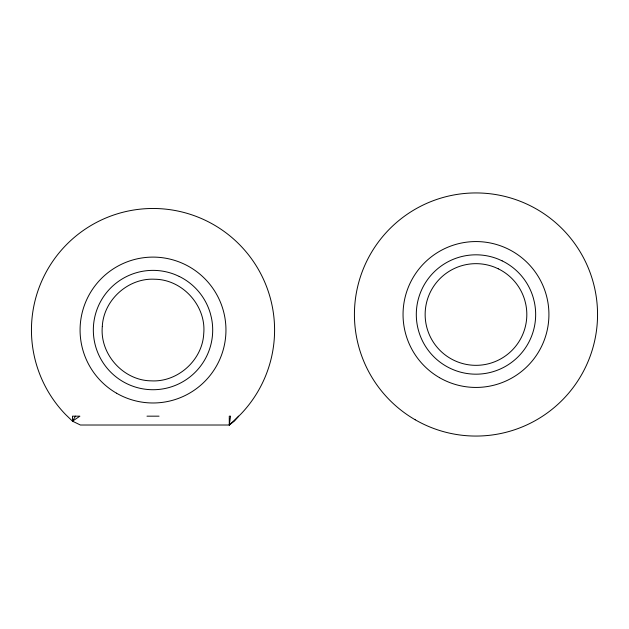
<?xml version="1.0" encoding="UTF-8"?>
<svg xmlns="http://www.w3.org/2000/svg" width="629" height="629" viewBox="0 0 629 629"><rect width="100%" height="100%" fill="white"/><g stroke="black" fill="none" stroke-linecap="round" stroke-linejoin="round"><path stroke-width="0.94" d="M229.278 425.015L230.568 416.17L229.278 416.17L229.278 425.015L80.394 425.015L72.492 421.178L65.565 414.495A121.57 121.57 0 0 1 67.555 243.588A121.57 121.57 0 0 1 238.477 243.588A121.57 121.57 0 0 1 240.467 414.495L229.278 425.015L234.31 421.178L238.721 416.17M72.492 421.178L79.907 416.17L72.492 416.17L72.492 421.178L75.464 416.17M146.982 416.17L159.051 416.17M102.307 326.498C99.649 354.198 123.418 380.6 151.243 380.852C177.724 382.393 202.491 360.087 203.733 333.59C206.383 305.891 182.614 279.496 154.789 279.237C128.308 277.704 103.541 300.002 102.307 326.498M502.146 260.862L498.341 259.164A59.676 59.676 0 0 0 417.334 303.453A59.676 59.676 0 0 0 476.68 374.176A59.676 59.676 0 0 0 534.359 302.093L533.353 298.052A59.676 59.676 0 0 0 502.146 260.862M498.27 268.811L495.031 267.364A50.839 50.839 0 0 0 426.022 305.089A50.839 50.839 0 0 0 476.578 365.331A50.839 50.839 0 0 0 525.71 303.933L524.853 300.489A50.839 50.839 0 0 0 498.27 268.811M179.179 276.406L175.373 274.716A59.676 59.676 0 0 0 94.366 318.997A59.676 59.676 0 0 0 153.712 389.721A59.676 59.676 0 0 0 211.391 317.637L210.385 313.596A59.676 59.676 0 0 0 179.179 276.406M415.203 419.779A121.57 121.57 0 0 0 597.55 314.5A121.57 121.57 0 0 0 415.203 209.221A121.57 121.57 0 0 0 415.203 419.779M439.514 377.667A72.94 72.94 0 0 0 548.92 314.5A72.94 72.94 0 0 0 439.514 251.333A72.94 72.94 0 0 0 439.514 377.667M116.546 393.211A72.94 72.94 0 0 0 225.953 330.044A72.94 72.94 0 0 0 116.546 266.877A72.94 72.94 0 0 0 116.546 393.211"/></g></svg>
